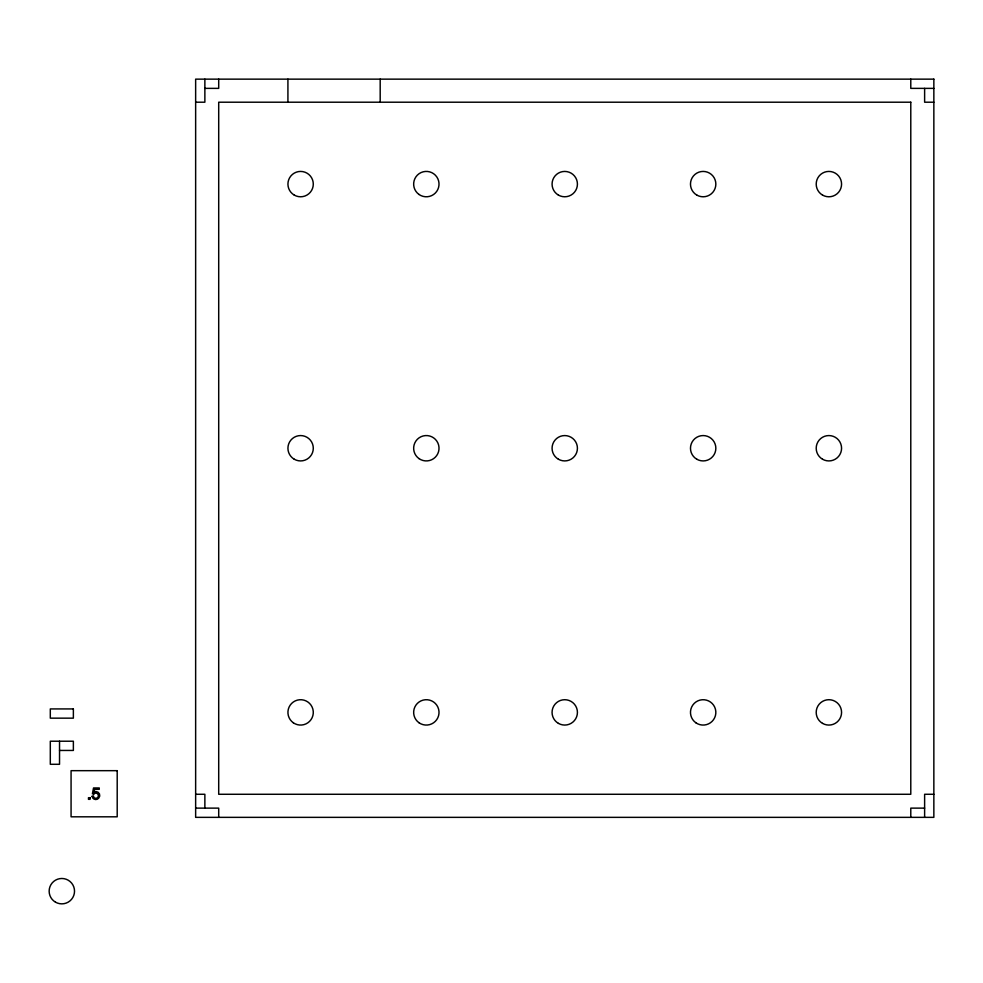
<?xml version="1.0" encoding="UTF-8"?>
<svg xmlns="http://www.w3.org/2000/svg" width="983" height="983" viewBox="0 0 983 983"><rect width="100%" height="100%" fill="white"/><g stroke="black" fill="none" stroke-linecap="round" stroke-linejoin="round"><path stroke-width="1.47" d="M94.036 792.409L94.651 789.312L99.258 789.312L99.258 787.961L93.52 787.961L92.402 793.871L93.729 794.055M92.156 796.304L93.643 796.181M204.869 88.372L218.705 88.372L218.705 79.144M933.85 88.372L910.786 88.372L910.786 79.144M195.642 102.207L204.869 102.207L204.869 79.144M933.85 102.207L924.622 102.207L924.622 88.372M59.533 750.447L73.369 750.447L73.369 741.219L50.305 741.219L50.305 764.295L59.533 764.295L59.533 741.219M195.642 794.276L204.869 794.276L204.869 808.124M933.85 794.276L924.622 794.276L924.622 817.352M195.642 808.124L218.705 808.124L218.705 817.352M924.622 808.124L910.786 808.124L910.786 817.352M380.188 79.144L380.188 102.207M287.921 79.144L287.921 102.207M92.046 796.316A3.772 3.772 0 0 0 98.792 798.049A3.907 3.907 0 0 0 93.84 792.114M93.778 794.08A2.568 2.568 0 0 1 97.808 794.104A2.568 2.568 0 0 1 96.899 798.024A2.568 2.568 0 0 1 93.274 796.267M933.85 79.144L195.642 79.144L195.642 817.352L933.85 817.352L933.85 79.144M910.786 102.207L218.705 102.207L218.705 794.276L910.786 794.276L910.786 102.207M73.369 708.927L50.305 708.927L50.305 718.155L73.369 718.155L73.369 708.927M117.198 770.672L71.071 770.672L71.071 816.812L117.198 816.812L117.198 770.672M90.08 797.717L88.47 797.717L88.47 799.326L90.08 799.326L90.08 797.717M696.812 195.089A12.693 12.693 0 0 0 715.845 184.104A12.693 12.693 0 0 0 696.812 173.119A12.693 12.693 0 0 0 696.812 195.089M696.812 459.233A12.693 12.693 0 0 0 715.845 448.248A12.693 12.693 0 0 0 696.812 437.263A12.693 12.693 0 0 0 696.812 459.233M419.028 194.474A12.693 12.693 0 0 0 438.971 185.246A12.693 12.693 0 0 0 420.994 172.59A12.693 12.693 0 0 0 419.028 194.474M419.028 722.763A12.693 12.693 0 0 0 438.971 713.523A12.693 12.693 0 0 0 420.994 700.879A12.693 12.693 0 0 0 419.028 722.763M822.538 195.089A12.693 12.693 0 0 0 841.571 184.104A12.693 12.693 0 0 0 822.538 173.119A12.693 12.693 0 0 0 822.538 195.089M294.261 195.089A12.693 12.693 0 0 0 313.294 184.104A12.693 12.693 0 0 0 294.261 173.119A12.693 12.693 0 0 0 294.261 195.089M558.405 195.089A12.693 12.693 0 0 0 577.426 184.104A12.693 12.693 0 0 0 558.405 173.119A12.693 12.693 0 0 0 558.405 195.089M419.028 458.619A12.693 12.693 0 0 0 438.971 449.391A12.693 12.693 0 0 0 420.994 436.735A12.693 12.693 0 0 0 419.028 458.619M822.538 459.233A12.693 12.693 0 0 0 841.571 448.248A12.693 12.693 0 0 0 822.538 437.263A12.693 12.693 0 0 0 822.538 459.233M294.261 459.233A12.693 12.693 0 0 0 313.294 448.248A12.693 12.693 0 0 0 294.261 437.263A12.693 12.693 0 0 0 294.261 459.233M558.405 459.233A12.693 12.693 0 0 0 577.426 448.248A12.693 12.693 0 0 0 558.405 437.263A12.693 12.693 0 0 0 558.405 459.233M695.853 722.763A12.693 12.693 0 0 0 715.796 713.523A12.693 12.693 0 0 0 697.832 700.879A12.693 12.693 0 0 0 695.853 722.763M822.538 723.377A12.693 12.693 0 0 0 841.571 712.392A12.693 12.693 0 0 0 822.538 701.395A12.693 12.693 0 0 0 822.538 723.377M293.303 722.763A12.693 12.693 0 0 0 313.245 713.523A12.693 12.693 0 0 0 295.269 700.879A12.693 12.693 0 0 0 293.303 722.763M558.405 723.377A12.693 12.693 0 0 0 577.426 712.392A12.693 12.693 0 0 0 558.405 701.395A12.693 12.693 0 0 0 558.405 723.377M55.49 902.161A12.693 12.693 0 0 0 74.524 891.176A12.693 12.693 0 0 0 55.49 880.178A12.693 12.693 0 0 0 55.49 902.161"/></g></svg>
